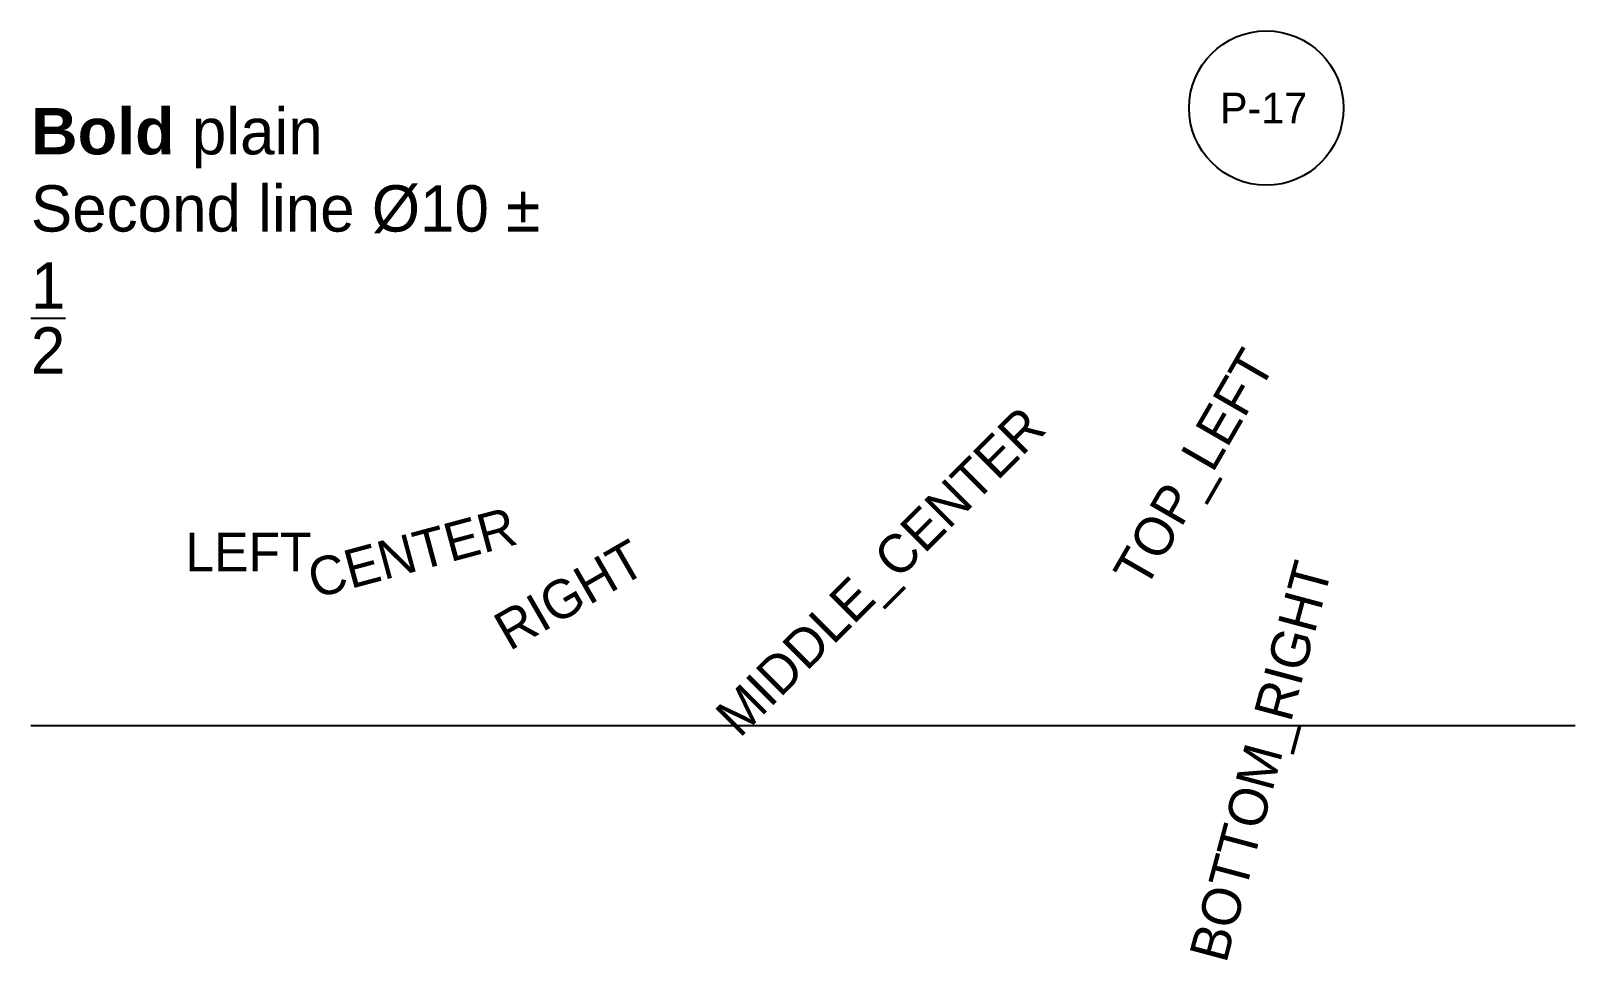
# Model space of a CAD drawing. Header units: millimetres. Extents: x 0 to 100, y -15 to 45.
import ezdxf
from ezdxf.enums import TextEntityAlignment as Align

# ---------------------------------------------------------------- set-up
doc = ezdxf.new("R2010")
doc.units = ezdxf.units.MM

# ---------------------------------------------------------------- blocks, each defined once
blk = doc.blocks.new('TAG')
blk.add_circle((0, 0), 5)
blk.add_attdef('PART', (-3, -1), '', height=2)

msp = doc.modelspace()

# ---------------------------------------------------------------- linework, layer by layer
msp.add_line((0, 0), (100, 0))

# ---------------------------------------------------------------- block references
msp.add_blockref('TAG', (80, 40)).add_auto_attribs({'PART': 'P-17'})

# ---------------------------------------------------------------- texts
msp.add_text('TOP_LEFT', height=2.5, rotation=60).set_placement((70, 10), align=Align.TOP_LEFT)
msp.add_text('MIDDLE_CENTER', height=2.5, rotation=45).set_placement((55, 10), align=Align.MIDDLE_CENTER)
msp.add_text('CENTER', height=2.5, rotation=15).set_placement((25, 10), align=Align.CENTER)
msp.add_text('LEFT', height=2.5).set_placement((10, 10))
msp.add_text('RIGHT', height=2.5, rotation=30).set_placement((40, 10), align=Align.RIGHT)
msp.add_text('BOTTOM_RIGHT', height=2.5, rotation=75).set_placement((85, 10), align=Align.BOTTOM_RIGHT)
at = {"insert": (0, 40), "char_height": 3, "width": 60, "attachment_point": 1}
msp.add_mtext('{\\fArial|b1;Bold} plain\\PSecond line %%c10 ±\\P\\S1/2;', dxfattribs=at)

doc.saveas('drawing.dxf')
